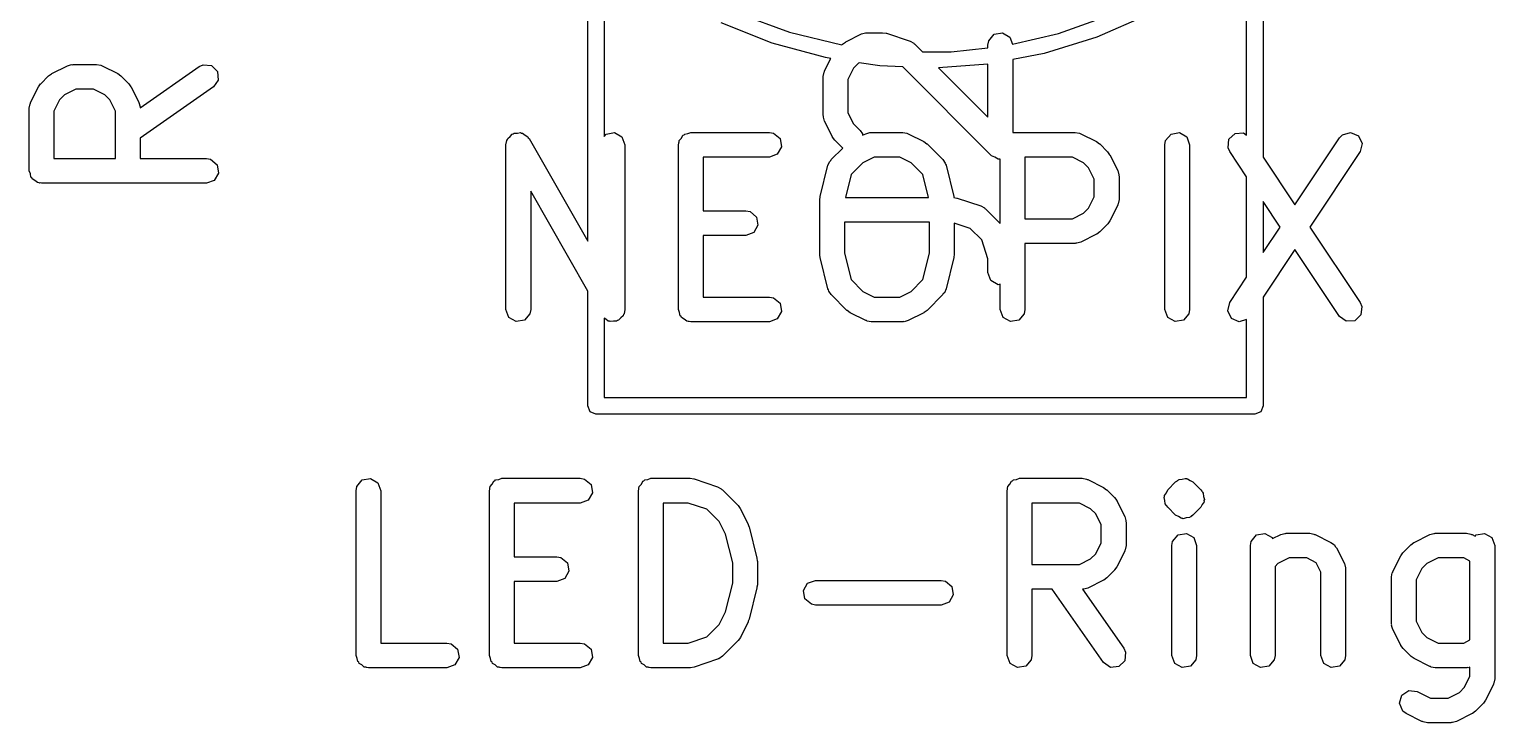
# Model space of a CAD drawing. Extents: x 0.58 to 7.69, y -5 to -0.56.
# Drawn here: x 3.9197 to 4.2699, y -4.4458 to -4.2801 of the extents above; entities that cross this region are included whole.
import ezdxf

# ---------------------------------------------------------------- set-up
doc = ezdxf.new("R2010")
doc.units = 0
doc.header["$MEASUREMENT"] = 0
doc.layers.add('BLACK', color=7, linetype='CONTINUOUS')

msp = doc.modelspace()

# ---------------------------------------------------------------- linework, layer by layer
at = {"layer": 'BLACK', "linetype": 'CONTINUOUS'}
for p, q in [((4.05315, -4.33074), (4.05315, -4.25651)), ((4.05709, -4.25996), (4.05709, -4.30571)), ((4.21063, -4.30539), (4.21063, -4.26568)), ((4.21457, -4.26575), (4.21457, -4.31063)), ((4.08918, -4.27627), (4.10141, -4.28078)), ((4.09725, -4.28338), (4.08501, -4.27851)), ((4.16569, -4.28108), (4.17796, -4.27669)), ((4.18685, -4.27668), (4.1748, -4.28199)), ((4.10996, -4.28684), (4.09725, -4.28338)), ((4.10141, -4.28078), (4.11389, -4.28379)), ((4.11406, -4.28363), (4.11478, -4.28312)), ((4.11478, -4.28312), (4.11482, -4.28307)), ((4.11482, -4.28307), (4.11857, -4.2812)), ((4.11857, -4.2812), (4.11956, -4.28091)), ((4.11956, -4.28091), (4.11973, -4.28095)), ((4.11973, -4.28095), (4.11989, -4.28089)), ((4.11989, -4.28089), (4.12364, -4.28089)), ((4.12364, -4.28089), (4.12451, -4.28104)), ((4.12451, -4.28104), (4.12458, -4.28104)), ((4.12458, -4.28104), (4.1302, -4.28291)), ((4.1302, -4.28291), (4.1311, -4.2834)), ((4.1311, -4.2834), (4.1312, -4.28355)), ((4.14881, -4.28384), (4.14899, -4.28283)), ((4.14899, -4.28283), (4.15029, -4.28128)), ((4.15029, -4.28128), (4.15228, -4.28093)), ((4.15228, -4.28093), (4.15403, -4.28194)), ((4.15403, -4.28194), (4.15464, -4.28363)), ((4.15464, -4.28363), (4.16569, -4.28108)), ((4.1748, -4.28199), (4.16222, -4.2859)), ((4.11124, -4.28704), (4.10996, -4.28684)), ((4.11389, -4.28379), (4.11406, -4.28363)), ((4.1312, -4.28355), (4.13136, -4.28363)), ((4.13136, -4.28363), (4.13316, -4.28543)), ((4.13316, -4.28543), (4.14004, -4.28546)), ((4.14004, -4.28546), (4.14881, -4.28448)), ((4.14881, -4.28448), (4.14881, -4.28384)), ((4.16222, -4.2859), (4.15472, -4.28733)), ((3.92506, -4.29067), (3.92881, -4.28879)), ((3.92881, -4.28879), (3.92979, -4.2885)), ((3.92979, -4.2885), (3.92996, -4.28854)), ((3.92996, -4.28854), (3.93013, -4.28848)), ((3.93013, -4.28848), (3.93575, -4.28848)), ((3.93575, -4.28848), (3.93676, -4.28866)), ((3.93676, -4.28866), (3.9369, -4.28877)), ((3.9369, -4.28877), (3.93707, -4.28879)), ((3.93707, -4.28879), (3.94082, -4.29067)), ((3.94619, -4.29889), (3.96031, -4.28901)), ((3.96031, -4.28901), (3.96124, -4.28858)), ((3.96124, -4.28858), (3.96325, -4.28876)), ((3.96325, -4.28876), (3.96468, -4.29018)), ((3.96468, -4.29018), (3.96485, -4.2922)), ((4.10944, -4.29134), (4.10962, -4.29033)), ((4.10962, -4.29033), (4.10973, -4.29019)), ((4.10973, -4.29019), (4.10975, -4.29002)), ((4.10975, -4.29002), (4.11124, -4.28704)), ((4.1167, -4.28934), (4.11535, -4.29204)), ((4.11789, -4.28814), (4.1167, -4.28934)), ((4.11802, -4.28808), (4.11789, -4.28814)), ((4.12298, -4.28884), (4.11802, -4.28808)), ((4.12843, -4.28905), (4.12298, -4.28884)), ((4.14968, -4.3103), (4.12843, -4.28905)), ((4.14881, -4.2884), (4.13701, -4.28929)), ((4.13701, -4.28929), (4.14881, -4.30108)), ((4.14881, -4.30108), (4.14881, -4.2884)), ((4.15472, -4.28733), (4.15472, -4.30472)), ((3.91999, -4.29761), (3.92186, -4.29386)), ((3.92186, -4.29386), (3.92239, -4.29315)), ((3.92239, -4.29315), (3.92242, -4.29309)), ((3.92242, -4.29309), (3.92429, -4.29122)), ((3.92429, -4.29122), (3.92502, -4.29071)), ((3.92502, -4.29071), (3.92506, -4.29067)), ((3.94082, -4.29067), (3.94153, -4.29119)), ((3.94153, -4.29119), (3.94159, -4.29122)), ((3.94159, -4.29122), (3.94347, -4.29309)), ((3.94347, -4.29309), (3.94397, -4.29382)), ((3.94397, -4.29382), (3.94402, -4.29386)), ((3.94402, -4.29386), (3.94589, -4.29761)), ((3.96369, -4.29385), (3.94621, -4.30609)), ((3.96485, -4.2922), (3.96369, -4.29385)), ((4.10944, -4.30071), (4.10944, -4.29134)), ((4.11535, -4.29204), (4.11535, -4.30002)), ((3.92693, -4.29693), (3.92558, -4.29963)), ((3.92813, -4.29573), (3.92693, -4.29693)), ((3.93083, -4.29439), (3.92813, -4.29573)), ((3.93506, -4.29439), (3.93083, -4.29439)), ((3.93775, -4.29573), (3.93506, -4.29439)), ((3.93895, -4.29693), (3.93775, -4.29573)), ((3.9403, -4.29963), (3.93895, -4.29693)), ((3.91968, -4.29893), (3.91986, -4.29792)), ((3.91968, -4.31393), (3.91968, -4.29893)), ((3.91986, -4.29792), (3.91997, -4.29779)), ((3.91997, -4.29779), (3.91999, -4.29761)), ((3.92558, -4.29963), (3.92558, -4.31098)), ((3.9403, -4.31098), (3.9403, -4.29963)), ((3.94589, -4.29761), (3.94619, -4.29859)), ((3.94619, -4.29859), (3.94615, -4.29877)), ((3.94615, -4.29877), (3.94619, -4.29889)), ((4.1095, -4.30088), (4.10944, -4.30071)), ((4.10946, -4.30105), (4.1095, -4.30088)), ((4.11535, -4.30002), (4.1167, -4.30271)), ((4.10975, -4.30203), (4.10946, -4.30105)), ((4.11163, -4.30578), (4.10975, -4.30203)), ((4.1167, -4.30271), (4.11823, -4.30425)), ((4.11823, -4.30425), (4.11882, -4.30509)), ((3.94621, -4.30609), (3.94621, -4.31098)), ((4.03361, -4.30767), (4.03379, -4.30666)), ((4.03361, -4.34704), (4.03361, -4.30767)), ((4.03379, -4.30666), (4.03397, -4.30645)), ((4.03397, -4.30645), (4.03402, -4.30618)), ((4.03402, -4.30618), (4.0346, -4.3057)), ((4.0346, -4.3057), (4.03509, -4.30511)), ((4.03509, -4.30511), (4.03536, -4.30507)), ((4.03536, -4.30507), (4.03557, -4.30489)), ((4.03557, -4.30489), (4.03633, -4.30489)), ((4.03633, -4.30489), (4.03708, -4.30476)), ((4.03708, -4.30476), (4.03732, -4.3049)), ((4.03732, -4.3049), (4.03759, -4.3049)), ((4.03759, -4.3049), (4.03817, -4.30539)), ((4.03817, -4.30539), (4.03883, -4.30577)), ((4.03883, -4.30577), (4.03892, -4.30603)), ((4.03892, -4.30603), (4.03913, -4.30621)), ((4.03913, -4.30621), (4.05315, -4.33074)), ((4.05709, -4.30571), (4.05759, -4.30511)), ((4.05759, -4.30511), (4.05958, -4.30476)), ((4.05958, -4.30476), (4.06133, -4.30577)), ((4.06133, -4.30577), (4.06202, -4.30767)), ((4.06202, -4.30767), (4.06202, -4.34704)), ((4.07486, -4.30767), (4.07493, -4.30729)), ((4.07486, -4.34704), (4.07486, -4.30767)), ((4.0749, -4.30716), (4.07497, -4.30704)), ((4.07493, -4.30729), (4.0749, -4.30716)), ((4.07497, -4.30704), (4.07504, -4.30666)), ((4.07504, -4.30666), (4.07553, -4.30607)), ((4.07553, -4.30607), (4.07591, -4.30541)), ((4.07591, -4.30541), (4.07616, -4.30532)), ((4.07616, -4.30532), (4.07634, -4.30511)), ((4.07634, -4.30511), (4.07709, -4.30498)), ((4.07709, -4.30498), (4.07781, -4.30472)), ((4.07781, -4.30472), (4.09656, -4.30472)), ((4.09656, -4.30472), (4.09757, -4.3049)), ((4.09757, -4.3049), (4.09912, -4.30619)), ((4.09912, -4.30619), (4.09947, -4.30818)), ((4.11167, -4.30583), (4.11163, -4.30578)), ((4.11218, -4.30655), (4.11167, -4.30583)), ((4.11406, -4.30842), (4.11218, -4.30655)), ((4.11882, -4.30509), (4.11885, -4.30541)), ((4.11885, -4.30541), (4.11961, -4.30503)), ((4.11961, -4.30503), (4.12059, -4.30474)), ((4.12059, -4.30474), (4.12077, -4.30478)), ((4.12077, -4.30478), (4.12093, -4.30472)), ((4.12093, -4.30472), (4.12843, -4.30472)), ((4.12843, -4.30472), (4.12944, -4.3049)), ((4.12944, -4.3049), (4.12958, -4.30501)), ((4.12958, -4.30501), (4.12975, -4.30503)), ((4.12975, -4.30503), (4.1335, -4.3069)), ((4.1335, -4.3069), (4.13421, -4.30743)), ((4.13421, -4.30743), (4.13427, -4.30746)), ((4.13427, -4.30746), (4.13802, -4.31121)), ((4.15472, -4.30472), (4.16968, -4.30472)), ((4.16968, -4.30472), (4.17069, -4.3049)), ((4.17069, -4.3049), (4.17082, -4.30501)), ((4.17082, -4.30501), (4.171, -4.30503)), ((4.171, -4.30503), (4.17475, -4.3069)), ((4.17475, -4.3069), (4.17545, -4.30743)), ((4.17545, -4.30743), (4.17551, -4.30746)), ((4.17551, -4.30746), (4.17739, -4.30933)), ((4.19109, -4.30767), (4.19127, -4.30666)), ((4.19109, -4.34704), (4.19109, -4.30767)), ((4.19127, -4.30666), (4.19257, -4.30511)), ((4.19257, -4.30511), (4.19456, -4.30476)), ((4.19456, -4.30476), (4.19631, -4.30577)), ((4.19631, -4.30577), (4.197, -4.30767)), ((4.197, -4.30767), (4.197, -4.34704)), ((4.20618, -4.30837), (4.2064, -4.30636)), ((4.2064, -4.30636), (4.20786, -4.30497)), ((4.20786, -4.30497), (4.20987, -4.30484)), ((4.20987, -4.30484), (4.21063, -4.30539)), ((4.22217, -4.32203), (4.23284, -4.30603)), ((4.23284, -4.30603), (4.23354, -4.30529)), ((4.23354, -4.30529), (4.23548, -4.30472)), ((4.23548, -4.30472), (4.23733, -4.30553)), ((4.23733, -4.30553), (4.23823, -4.30735)), ((4.23823, -4.30735), (4.23775, -4.30931)), ((3.92558, -4.31098), (3.9403, -4.31098)), ((3.94621, -4.31098), (3.962, -4.31098)), ((3.962, -4.31098), (3.96301, -4.31115)), ((3.96301, -4.31115), (3.96456, -4.31245)), ((4.09656, -4.31062), (4.08076, -4.31062)), ((4.08076, -4.31062), (4.08076, -4.32346)), ((4.09846, -4.30993), (4.09656, -4.31062)), ((4.09947, -4.30818), (4.09846, -4.30993)), ((4.11122, -4.31147), (4.11134, -4.31121)), ((4.11134, -4.31121), (4.1141, -4.30845)), ((4.1141, -4.30845), (4.11406, -4.30842)), ((4.12163, -4.31062), (4.11893, -4.31197)), ((4.12773, -4.31062), (4.12163, -4.31062)), ((4.13043, -4.31197), (4.12773, -4.31062)), ((4.13802, -4.31121), (4.13861, -4.31205)), ((4.15048, -4.31067), (4.14968, -4.3103)), ((4.15125, -4.31112), (4.15048, -4.31067)), ((4.15138, -4.3111), (4.15125, -4.31112)), ((4.15151, -4.31115), (4.15138, -4.3111)), ((4.15172, -4.31109), (4.15151, -4.31115)), ((4.15172, -4.32649), (4.15172, -4.31109)), ((4.16898, -4.31062), (4.15763, -4.31062)), ((4.15763, -4.31062), (4.15763, -4.32534)), ((4.17168, -4.31197), (4.16898, -4.31062)), ((4.17739, -4.30933), (4.17789, -4.31005)), ((4.17789, -4.31005), (4.17794, -4.3101)), ((4.17794, -4.3101), (4.17982, -4.31385)), ((4.20659, -4.30931), (4.20618, -4.30837)), ((4.21063, -4.31537), (4.20659, -4.30931)), ((4.21457, -4.31063), (4.22217, -4.32203)), ((4.23775, -4.30931), (4.22572, -4.32736)), ((3.91994, -4.31465), (3.91968, -4.31393)), ((3.92007, -4.31541), (3.91994, -4.31465)), ((3.96491, -4.31444), (3.9639, -4.31619)), ((3.96456, -4.31245), (3.96491, -4.31444)), ((4.10869, -4.32008), (4.11057, -4.31258)), ((4.11057, -4.31258), (4.11099, -4.31164)), ((4.11099, -4.31164), (4.11122, -4.31147)), ((4.1161, -4.3148), (4.11474, -4.32026)), ((4.11893, -4.31197), (4.1161, -4.3148)), ((4.13326, -4.3148), (4.13043, -4.31197)), ((4.13463, -4.32026), (4.13326, -4.3148)), ((4.13861, -4.31205), (4.13863, -4.31234)), ((4.13863, -4.31234), (4.13879, -4.31258)), ((4.13879, -4.31258), (4.14067, -4.32008)), ((4.17287, -4.31317), (4.17168, -4.31197)), ((4.17422, -4.31587), (4.17287, -4.31317)), ((4.17982, -4.31385), (4.18011, -4.31483)), ((4.18011, -4.31483), (4.18007, -4.315)), ((3.92028, -4.31558), (3.92007, -4.31541)), ((3.92037, -4.31583), (3.92028, -4.31558)), ((3.92103, -4.31621), (3.92037, -4.31583)), ((3.92162, -4.3167), (3.92103, -4.31621)), ((3.922, -4.31677), (3.92162, -4.3167)), ((3.92212, -4.31684), (3.922, -4.31677)), ((3.92225, -4.31681), (3.92212, -4.31684)), ((3.92263, -4.31688), (3.92225, -4.31681)), ((3.962, -4.31688), (3.92263, -4.31688)), ((3.9639, -4.31619), (3.962, -4.31688)), ((4.17422, -4.3201), (4.17422, -4.31587)), ((4.18007, -4.315), (4.18013, -4.31517)), ((4.18013, -4.31517), (4.18013, -4.32079)), ((4.21063, -4.33934), (4.21063, -4.31537)), ((4.05315, -4.34264), (4.03952, -4.31879)), ((4.03952, -4.31879), (4.03952, -4.34704)), ((4.10861, -4.32079), (4.10871, -4.32021)), ((4.10861, -4.33392), (4.10861, -4.32079)), ((4.10871, -4.32021), (4.10869, -4.32008)), ((4.11474, -4.32026), (4.13463, -4.32026)), ((4.14067, -4.32008), (4.14068, -4.32029)), ((4.14068, -4.32029), (4.14139, -4.32041)), ((4.14139, -4.32041), (4.14145, -4.32041)), ((4.14145, -4.32041), (4.14707, -4.32228)), ((4.17287, -4.32279), (4.17422, -4.3201)), ((4.17984, -4.32194), (4.17982, -4.32211)), ((4.17995, -4.3218), (4.17984, -4.32194)), ((4.18013, -4.32079), (4.17995, -4.3218)), ((4.21862, -4.32736), (4.21457, -4.32127)), ((4.21457, -4.32127), (4.21457, -4.33344)), ((4.08076, -4.32346), (4.09094, -4.32346)), ((4.09094, -4.32346), (4.09195, -4.32364)), ((4.09195, -4.32364), (4.09349, -4.32494)), ((4.09349, -4.32494), (4.09384, -4.32693)), ((4.14707, -4.32228), (4.14798, -4.32277)), ((4.14798, -4.32277), (4.14807, -4.32292)), ((4.14807, -4.32292), (4.14823, -4.323)), ((4.14823, -4.323), (4.15172, -4.32649)), ((4.15763, -4.32534), (4.16898, -4.32534)), ((4.16898, -4.32534), (4.17168, -4.32399)), ((4.17168, -4.32399), (4.17287, -4.32279)), ((4.17982, -4.32211), (4.17794, -4.32586)), ((4.09283, -4.32868), (4.09094, -4.32937)), ((4.09384, -4.32693), (4.09283, -4.32868)), ((4.13485, -4.32616), (4.11451, -4.32616)), ((4.11451, -4.32616), (4.11451, -4.33355)), ((4.13485, -4.33355), (4.13485, -4.32616)), ((4.14455, -4.32767), (4.14076, -4.3264)), ((4.14076, -4.3264), (4.14076, -4.33392)), ((4.14731, -4.33043), (4.14455, -4.32767)), ((4.17551, -4.32851), (4.17479, -4.32901)), ((4.17739, -4.32663), (4.17551, -4.32851)), ((4.17742, -4.32657), (4.17739, -4.32663)), ((4.17794, -4.32586), (4.17742, -4.32657)), ((4.21457, -4.33344), (4.21862, -4.32736)), ((4.22572, -4.32736), (4.23775, -4.3454)), ((4.09094, -4.32937), (4.08076, -4.32937)), ((4.08076, -4.32937), (4.08076, -4.34409)), ((4.14881, -4.33494), (4.14731, -4.33043)), ((4.16968, -4.33125), (4.15763, -4.33125)), ((4.15763, -4.33125), (4.15763, -4.34704)), ((4.16984, -4.33118), (4.16968, -4.33125)), ((4.17001, -4.33123), (4.16984, -4.33118)), ((4.171, -4.33093), (4.17001, -4.33123)), ((4.17475, -4.32906), (4.171, -4.33093)), ((4.17479, -4.32901), (4.17475, -4.32906)), ((4.10865, -4.33404), (4.10861, -4.33392)), ((4.10869, -4.33463), (4.10865, -4.33404)), ((4.11057, -4.34213), (4.10869, -4.33463)), ((4.11451, -4.33355), (4.1161, -4.33991)), ((4.13326, -4.33991), (4.13485, -4.33355)), ((4.14067, -4.33463), (4.13879, -4.34213)), ((4.14076, -4.33392), (4.14066, -4.3345)), ((4.14066, -4.3345), (4.14067, -4.33463)), ((4.14881, -4.33821), (4.14881, -4.33494)), ((4.22217, -4.33268), (4.21457, -4.34408)), ((4.23284, -4.34868), (4.22217, -4.33268)), ((4.1495, -4.34011), (4.14881, -4.33821)), ((4.20659, -4.3454), (4.21063, -4.33934)), ((4.05315, -4.37008), (4.05315, -4.34264)), ((4.11073, -4.34237), (4.11057, -4.34213)), ((4.11076, -4.34266), (4.11073, -4.34237)), ((4.11134, -4.3435), (4.11076, -4.34266)), ((4.1161, -4.33991), (4.11893, -4.34274)), ((4.11893, -4.34274), (4.12163, -4.34409)), ((4.12773, -4.34409), (4.13043, -4.34274)), ((4.13043, -4.34274), (4.13326, -4.33991)), ((4.13879, -4.34213), (4.13838, -4.34307)), ((4.15125, -4.34112), (4.1495, -4.34011)), ((4.15172, -4.34103), (4.15125, -4.34112)), ((4.15172, -4.34704), (4.15172, -4.34103)), ((4.08076, -4.34409), (4.09656, -4.34409)), ((4.09656, -4.34409), (4.09757, -4.34427)), ((4.09757, -4.34427), (4.09912, -4.34556)), ((4.09912, -4.34556), (4.09947, -4.34755)), ((4.11509, -4.34725), (4.11134, -4.3435)), ((4.12163, -4.34409), (4.12773, -4.34409)), ((4.13802, -4.3435), (4.13427, -4.34725)), ((4.13814, -4.34324), (4.13802, -4.3435)), ((4.13838, -4.34307), (4.13814, -4.34324)), ((4.20611, -4.34736), (4.20659, -4.3454)), ((4.21457, -4.34408), (4.21457, -4.37008)), ((4.23775, -4.3454), (4.23816, -4.34634)), ((4.23816, -4.34634), (4.23794, -4.34835)), ((4.03431, -4.34894), (4.03361, -4.34704)), ((4.03605, -4.34995), (4.03431, -4.34894)), ((4.03804, -4.3496), (4.03605, -4.34995)), ((4.03934, -4.34805), (4.03804, -4.3496)), ((4.03952, -4.34704), (4.03934, -4.34805)), ((4.05746, -4.34932), (4.05709, -4.3491)), ((4.05709, -4.3491), (4.05709, -4.36811)), ((4.05804, -4.34981), (4.05746, -4.34932)), ((4.05832, -4.34981), (4.05804, -4.34981)), ((4.05855, -4.34995), (4.05832, -4.34981)), ((4.0593, -4.34982), (4.05855, -4.34995)), ((4.06006, -4.34982), (4.0593, -4.34982)), ((4.06027, -4.34964), (4.06006, -4.34982)), ((4.06054, -4.3496), (4.06027, -4.34964)), ((4.06103, -4.34901), (4.06054, -4.3496)), ((4.06162, -4.34853), (4.06103, -4.34901)), ((4.06166, -4.34826), (4.06162, -4.34853)), ((4.06184, -4.34805), (4.06166, -4.34826)), ((4.06202, -4.34704), (4.06184, -4.34805)), ((4.07512, -4.34776), (4.07486, -4.34704)), ((4.07526, -4.34852), (4.07512, -4.34776)), ((4.07546, -4.34869), (4.07526, -4.34852)), ((4.07555, -4.34894), (4.07546, -4.34869)), ((4.07621, -4.34932), (4.07555, -4.34894)), ((4.0768, -4.34981), (4.07621, -4.34932)), ((4.07719, -4.34988), (4.0768, -4.34981)), ((4.0773, -4.34995), (4.07719, -4.34988)), ((4.07743, -4.34993), (4.0773, -4.34995)), ((4.07781, -4.34999), (4.07743, -4.34993)), ((4.09846, -4.3493), (4.09656, -4.34999)), ((4.09947, -4.34755), (4.09846, -4.3493)), ((4.11515, -4.34728), (4.11509, -4.34725)), ((4.11586, -4.34781), (4.11515, -4.34728)), ((4.11961, -4.34968), (4.11586, -4.34781)), ((4.11979, -4.3497), (4.11961, -4.34968)), ((4.11992, -4.34981), (4.11979, -4.3497)), ((4.12093, -4.34999), (4.11992, -4.34981)), ((4.1286, -4.34993), (4.12843, -4.34999)), ((4.12877, -4.34997), (4.1286, -4.34993)), ((4.12975, -4.34968), (4.12877, -4.34997)), ((4.1335, -4.34781), (4.12975, -4.34968)), ((4.13355, -4.34776), (4.1335, -4.34781)), ((4.13427, -4.34725), (4.13355, -4.34776)), ((4.15242, -4.34894), (4.15172, -4.34704)), ((4.15416, -4.34995), (4.15242, -4.34894)), ((4.15615, -4.3496), (4.15416, -4.34995)), ((4.15745, -4.34805), (4.15615, -4.3496)), ((4.15763, -4.34704), (4.15745, -4.34805)), ((4.19179, -4.34894), (4.19109, -4.34704)), ((4.19353, -4.34995), (4.19179, -4.34894)), ((4.19552, -4.3496), (4.19353, -4.34995)), ((4.19682, -4.34805), (4.19552, -4.3496)), ((4.197, -4.34704), (4.19682, -4.34805)), ((4.20701, -4.34918), (4.20611, -4.34736)), ((4.20886, -4.34999), (4.20701, -4.34918)), ((4.21063, -4.34947), (4.20886, -4.34999)), ((4.21063, -4.36811), (4.21063, -4.34947)), ((4.23446, -4.34987), (4.23284, -4.34868)), ((4.23648, -4.34974), (4.23446, -4.34987)), ((4.23794, -4.34835), (4.23648, -4.34974)), ((4.09656, -4.34999), (4.07781, -4.34999)), ((4.12843, -4.34999), (4.12093, -4.34999)), ((4.05373, -4.37147), (4.05315, -4.37008)), ((4.05709, -4.36811), (4.21063, -4.36811)), ((4.21457, -4.37008), (4.21399, -4.37147)), ((4.05512, -4.37205), (4.05373, -4.37147)), ((4.2126, -4.37205), (4.05512, -4.37205)), ((4.21399, -4.37147), (4.2126, -4.37205)), ((3.99798, -4.38934), (3.99927, -4.38779)), ((3.99927, -4.38779), (4.00126, -4.38744)), ((4.00126, -4.38744), (4.00301, -4.38845)), ((4.00301, -4.38845), (4.0037, -4.39035)), ((4.03034, -4.38875), (4.03072, -4.38809)), ((4.03072, -4.38809), (4.03097, -4.38799)), ((4.03097, -4.38799), (4.03114, -4.38779)), ((4.03114, -4.38779), (4.0319, -4.38766)), ((4.0319, -4.38766), (4.03262, -4.38739)), ((4.03262, -4.38739), (4.05137, -4.38739)), ((4.05137, -4.38739), (4.05238, -4.38757)), ((4.05238, -4.38757), (4.05393, -4.38887)), ((4.06596, -4.38875), (4.06634, -4.38809)), ((4.06634, -4.38809), (4.06659, -4.38799)), ((4.06659, -4.38799), (4.06677, -4.38779)), ((4.06677, -4.38779), (4.06752, -4.38766)), ((4.06752, -4.38766), (4.06824, -4.38739)), ((4.06824, -4.38739), (4.07762, -4.38739)), ((4.07762, -4.38739), (4.07848, -4.38755)), ((4.07848, -4.38755), (4.07855, -4.38755)), ((4.07855, -4.38755), (4.08417, -4.38942)), ((4.15407, -4.38875), (4.15446, -4.38809)), ((4.15446, -4.38809), (4.15471, -4.38799)), ((4.15471, -4.38799), (4.15488, -4.38779)), ((4.15488, -4.38779), (4.15563, -4.38766)), ((4.15563, -4.38766), (4.15636, -4.38739)), ((4.15636, -4.38739), (4.17135, -4.38739)), ((4.17135, -4.38739), (4.17236, -4.38757)), ((4.17236, -4.38757), (4.1725, -4.38769)), ((4.1725, -4.38769), (4.17267, -4.38771)), ((4.17267, -4.38771), (4.17642, -4.38958)), ((4.19176, -4.39013), (4.19364, -4.38826)), ((4.19364, -4.38826), (4.19396, -4.38804)), ((4.19396, -4.38804), (4.19403, -4.38793)), ((4.19403, -4.38793), (4.19416, -4.38789)), ((4.19416, -4.38789), (4.19417, -4.38789)), ((4.19417, -4.38789), (4.19425, -4.38779)), ((4.19425, -4.38779), (4.19433, -4.38778)), ((4.19433, -4.38778), (4.19448, -4.38767)), ((4.19448, -4.38767), (4.19524, -4.3876)), ((4.19524, -4.3876), (4.19598, -4.38741)), ((4.19598, -4.38741), (4.19611, -4.38746)), ((4.19611, -4.38746), (4.19624, -4.38744)), ((4.19624, -4.38744), (4.19636, -4.38751)), ((4.19636, -4.38751), (4.19649, -4.3875)), ((4.19649, -4.3875), (4.19712, -4.38794)), ((4.19712, -4.38794), (4.19781, -4.38826)), ((4.19781, -4.38826), (4.19969, -4.39013)), ((3.9978, -4.39035), (3.99798, -4.38934)), ((3.9978, -4.42972), (3.9978, -4.39035)), ((4.0037, -4.39035), (4.0037, -4.42676)), ((4.02967, -4.39035), (4.02974, -4.38996)), ((4.02967, -4.42972), (4.02967, -4.39035)), ((4.02971, -4.38983), (4.02978, -4.38972)), ((4.02974, -4.38996), (4.02971, -4.38983)), ((4.02978, -4.38972), (4.02985, -4.38934)), ((4.02985, -4.38934), (4.03034, -4.38875)), ((4.05428, -4.39086), (4.05327, -4.39261)), ((4.05393, -4.38887), (4.05428, -4.39086)), ((4.06529, -4.39035), (4.06536, -4.38996)), ((4.06529, -4.42972), (4.06529, -4.39035)), ((4.06533, -4.38983), (4.0654, -4.38972)), ((4.06536, -4.38996), (4.06533, -4.38983)), ((4.0654, -4.38972), (4.06547, -4.38934)), ((4.06547, -4.38934), (4.06596, -4.38875)), ((4.08417, -4.38942), (4.08508, -4.38991)), ((4.08508, -4.38991), (4.08517, -4.39006)), ((4.08517, -4.39006), (4.08533, -4.39013)), ((4.08533, -4.39013), (4.08908, -4.39388)), ((4.1534, -4.39035), (4.15347, -4.38996)), ((4.1534, -4.42972), (4.1534, -4.39035)), ((4.15345, -4.38983), (4.15351, -4.38972)), ((4.15347, -4.38996), (4.15345, -4.38983)), ((4.15351, -4.38972), (4.15358, -4.38934)), ((4.15358, -4.38934), (4.15407, -4.38875)), ((4.17642, -4.38958), (4.17713, -4.39011)), ((4.17713, -4.39011), (4.17719, -4.39013)), ((4.17719, -4.39013), (4.17907, -4.39201)), ((4.19091, -4.39196), (4.19102, -4.39172)), ((4.19111, -4.39271), (4.19091, -4.39196)), ((4.191, -4.39146), (4.19144, -4.39083)), ((4.19102, -4.39172), (4.191, -4.39146)), ((4.19144, -4.39083), (4.19176, -4.39013)), ((4.19969, -4.39013), (4.19991, -4.39045)), ((4.19991, -4.39045), (4.20002, -4.39053)), ((4.20002, -4.39053), (4.20005, -4.39066)), ((4.20005, -4.39066), (4.20028, -4.39097)), ((4.20028, -4.39097), (4.20034, -4.39174)), ((4.20034, -4.39174), (4.20054, -4.39248)), ((4.05137, -4.3933), (4.03557, -4.3933)), ((4.03557, -4.3933), (4.03557, -4.40614)), ((4.05327, -4.39261), (4.05137, -4.3933)), ((4.07714, -4.3933), (4.07119, -4.3933)), ((4.07119, -4.3933), (4.07119, -4.42676)), ((4.08164, -4.3948), (4.07714, -4.3933)), ((4.08456, -4.39772), (4.08164, -4.3948)), ((4.08908, -4.39388), (4.08958, -4.39461)), ((4.08958, -4.39461), (4.08963, -4.39465)), ((4.08963, -4.39465), (4.0915, -4.3984)), ((4.17066, -4.3933), (4.15931, -4.3933)), ((4.15931, -4.3933), (4.15931, -4.40802)), ((4.17335, -4.39465), (4.17066, -4.3933)), ((4.17455, -4.39585), (4.17335, -4.39465)), ((4.17907, -4.39201), (4.17957, -4.39273)), ((4.17957, -4.39273), (4.17962, -4.39278)), ((4.17962, -4.39278), (4.18149, -4.39653)), ((4.19117, -4.39347), (4.19111, -4.39271)), ((4.1914, -4.39379), (4.19117, -4.39347)), ((4.19143, -4.39392), (4.1914, -4.39379)), ((4.19154, -4.39399), (4.19143, -4.39392)), ((4.19176, -4.39431), (4.19154, -4.39399)), ((4.19364, -4.39618), (4.19176, -4.39431)), ((4.19969, -4.39431), (4.19781, -4.39618)), ((4.20001, -4.39361), (4.19969, -4.39431)), ((4.20045, -4.39299), (4.20001, -4.39361)), ((4.20054, -4.39248), (4.20043, -4.39272)), ((4.20043, -4.39272), (4.20045, -4.39299)), ((4.08608, -4.40075), (4.08456, -4.39772)), ((4.0915, -4.3984), (4.09165, -4.39889)), ((4.09165, -4.39889), (4.09173, -4.399)), ((4.09173, -4.399), (4.0936, -4.4065)), ((4.1759, -4.39854), (4.17455, -4.39585)), ((4.1759, -4.40277), (4.1759, -4.39854)), ((4.18149, -4.39653), (4.18179, -4.39751)), ((4.18179, -4.39751), (4.18175, -4.39768)), ((4.18175, -4.39768), (4.18181, -4.39785)), ((4.18181, -4.39785), (4.18181, -4.40347)), ((4.19433, -4.39651), (4.19364, -4.39618)), ((4.19496, -4.39695), (4.19433, -4.39651)), ((4.1951, -4.39694), (4.19496, -4.39695)), ((4.19521, -4.397), (4.1951, -4.39694)), ((4.19535, -4.39698), (4.19521, -4.397)), ((4.19547, -4.39704), (4.19535, -4.39698)), ((4.19621, -4.39684), (4.19547, -4.39704)), ((4.19697, -4.39677), (4.19621, -4.39684)), ((4.19712, -4.39667), (4.19697, -4.39677)), ((4.1972, -4.39665), (4.19712, -4.39667)), ((4.19729, -4.39655), (4.1972, -4.39665)), ((4.19742, -4.39652), (4.19729, -4.39655)), ((4.19729, -4.39655), (4.19729, -4.39655)), ((4.19749, -4.39641), (4.19742, -4.39652)), ((4.19781, -4.39618), (4.19749, -4.39641)), ((4.08779, -4.40758), (4.08608, -4.40075)), ((4.19277, -4.40347), (4.19295, -4.40246)), ((4.19295, -4.40246), (4.19425, -4.40091)), ((4.19425, -4.40091), (4.19624, -4.40056)), ((4.19624, -4.40056), (4.19799, -4.40157)), ((4.19799, -4.40157), (4.19868, -4.40347)), ((4.21152, -4.40347), (4.2117, -4.40246)), ((4.2117, -4.40246), (4.213, -4.40091)), ((4.213, -4.40091), (4.21499, -4.40056)), ((4.21499, -4.40056), (4.21674, -4.40157)), ((4.21674, -4.40157), (4.21682, -4.40181)), ((4.21682, -4.40181), (4.21878, -4.40083)), ((4.21878, -4.40083), (4.21976, -4.40054)), ((4.21976, -4.40054), (4.21993, -4.40058)), ((4.21993, -4.40058), (4.2201, -4.40052)), ((4.2201, -4.40052), (4.22572, -4.40052)), ((4.22572, -4.40052), (4.22673, -4.4007)), ((4.22673, -4.4007), (4.22687, -4.40081)), ((4.22687, -4.40081), (4.22704, -4.40083)), ((4.22704, -4.40083), (4.23079, -4.4027)), ((4.25065, -4.4027), (4.2544, -4.40083)), ((4.2544, -4.40083), (4.25538, -4.40054)), ((4.25538, -4.40054), (4.25555, -4.40058)), ((4.25555, -4.40058), (4.25572, -4.40052)), ((4.25572, -4.40052), (4.26322, -4.40052)), ((4.26322, -4.40052), (4.26423, -4.4007)), ((4.26423, -4.4007), (4.26436, -4.40081)), ((4.26436, -4.40081), (4.26454, -4.40083)), ((4.26454, -4.40083), (4.26526, -4.40119)), ((4.26526, -4.40119), (4.26549, -4.40091)), ((4.26549, -4.40091), (4.26748, -4.40056)), ((4.26748, -4.40056), (4.26923, -4.40157)), ((4.26923, -4.40157), (4.26992, -4.40347)), ((4.17335, -4.40667), (4.17455, -4.40547)), ((4.17455, -4.40547), (4.1759, -4.40277)), ((4.18149, -4.40479), (4.17962, -4.40854)), ((4.18151, -4.40462), (4.18149, -4.40479)), ((4.18163, -4.40448), (4.18151, -4.40462)), ((4.18181, -4.40347), (4.18163, -4.40448)), ((4.19277, -4.42972), (4.19277, -4.40347)), ((4.19868, -4.40347), (4.19868, -4.42972)), ((4.21152, -4.42972), (4.21152, -4.40347)), ((4.23079, -4.4027), (4.23162, -4.40332)), ((4.23162, -4.40332), (4.23179, -4.40372)), ((4.23179, -4.40372), (4.23211, -4.40402)), ((4.23211, -4.40402), (4.23399, -4.40777)), ((4.24558, -4.40965), (4.24745, -4.4059)), ((4.24745, -4.4059), (4.24798, -4.40519)), ((4.24798, -4.40519), (4.24801, -4.40513)), ((4.24801, -4.40513), (4.24988, -4.40326)), ((4.24988, -4.40326), (4.2506, -4.40275)), ((4.2506, -4.40275), (4.25065, -4.4027)), ((4.26992, -4.40347), (4.26992, -4.43534)), ((4.03557, -4.40614), (4.04574, -4.40614)), ((4.04574, -4.40614), (4.04675, -4.40632)), ((4.04675, -4.40632), (4.0483, -4.40762)), ((4.0483, -4.40762), (4.04865, -4.40961)), ((4.08779, -4.41248), (4.08779, -4.40758)), ((4.0936, -4.4065), (4.09364, -4.40709)), ((4.09364, -4.40709), (4.09369, -4.40722)), ((4.09369, -4.40722), (4.09369, -4.41284)), ((4.15931, -4.40802), (4.17066, -4.40802)), ((4.17066, -4.40802), (4.17335, -4.40667)), ((4.17907, -4.40931), (4.17719, -4.41118)), ((4.17909, -4.40925), (4.17907, -4.40931)), ((4.17962, -4.40854), (4.17909, -4.40925)), ((4.2181, -4.40777), (4.21743, -4.40844)), ((4.21743, -4.40844), (4.21743, -4.42972)), ((4.22079, -4.40642), (4.2181, -4.40777)), ((4.22502, -4.40642), (4.22079, -4.40642)), ((4.22727, -4.40755), (4.22502, -4.40642)), ((4.22839, -4.40979), (4.22727, -4.40755)), ((4.23399, -4.40777), (4.23428, -4.40876)), ((4.23428, -4.40876), (4.23424, -4.40893)), ((4.23424, -4.40893), (4.2343, -4.40909)), ((4.2343, -4.40909), (4.2343, -4.42972)), ((4.25252, -4.40897), (4.25117, -4.41167)), ((4.25372, -4.40777), (4.25252, -4.40897)), ((4.25642, -4.40642), (4.25372, -4.40777)), ((4.26252, -4.40642), (4.25642, -4.40642)), ((4.26401, -4.40717), (4.26252, -4.40642)), ((4.26401, -4.42602), (4.26401, -4.40717)), ((4.04574, -4.41205), (4.03557, -4.41205)), ((4.03557, -4.41205), (4.03557, -4.42676)), ((4.04764, -4.41136), (4.04574, -4.41205)), ((4.04865, -4.40961), (4.04764, -4.41136)), ((4.08608, -4.41931), (4.08779, -4.41248)), ((4.09369, -4.41284), (4.09359, -4.41342)), ((4.1047, -4.41421), (4.10571, -4.41246)), ((4.10571, -4.41246), (4.10761, -4.41177)), ((4.10761, -4.41177), (4.13761, -4.41177)), ((4.13761, -4.41177), (4.13862, -4.41194)), ((4.13862, -4.41194), (4.14016, -4.41324)), ((4.17642, -4.41174), (4.17267, -4.41361)), ((4.17647, -4.41169), (4.17642, -4.41174)), ((4.17719, -4.41118), (4.17647, -4.41169)), ((4.22839, -4.42972), (4.22839, -4.40979)), ((4.24527, -4.41097), (4.24544, -4.40996)), ((4.24527, -4.42222), (4.24527, -4.41097)), ((4.24544, -4.40996), (4.24556, -4.40982)), ((4.24556, -4.40982), (4.24558, -4.40965)), ((4.25117, -4.41167), (4.25117, -4.42152)), ((4.0936, -4.41356), (4.09173, -4.42106)), ((4.09359, -4.41342), (4.0936, -4.41356)), ((4.10505, -4.4162), (4.1047, -4.41421)), ((4.1066, -4.41749), (4.10505, -4.4162)), ((4.14052, -4.41523), (4.13951, -4.41698)), ((4.14016, -4.41324), (4.14052, -4.41523)), ((4.16419, -4.41392), (4.15931, -4.41392)), ((4.15931, -4.41392), (4.15931, -4.42972)), ((4.17643, -4.43141), (4.16419, -4.41392)), ((4.17152, -4.41386), (4.17139, -4.41391)), ((4.17139, -4.41391), (4.18127, -4.42802)), ((4.17169, -4.4139), (4.17152, -4.41386)), ((4.17267, -4.41361), (4.17169, -4.4139)), ((4.08456, -4.42234), (4.08608, -4.41931)), ((4.10761, -4.41767), (4.1066, -4.41749)), ((4.13761, -4.41767), (4.10761, -4.41767)), ((4.13951, -4.41698), (4.13761, -4.41767)), ((4.08164, -4.42526), (4.08456, -4.42234)), ((4.0915, -4.42166), (4.08963, -4.42541)), ((4.09152, -4.42152), (4.0915, -4.42166)), ((4.09173, -4.42106), (4.09152, -4.42152)), ((4.24533, -4.42238), (4.24527, -4.42222)), ((4.24529, -4.42256), (4.24533, -4.42238)), ((4.24558, -4.42354), (4.24529, -4.42256)), ((4.25117, -4.42152), (4.25252, -4.42422)), ((4.0037, -4.42676), (4.0195, -4.42676)), ((4.0195, -4.42676), (4.02051, -4.42694)), ((4.02051, -4.42694), (4.02205, -4.42824)), ((4.03557, -4.42676), (4.05137, -4.42676)), ((4.05137, -4.42676), (4.05238, -4.42694)), ((4.05238, -4.42694), (4.05393, -4.42824)), ((4.07119, -4.42676), (4.07714, -4.42676)), ((4.07714, -4.42676), (4.08164, -4.42526)), ((4.08908, -4.42618), (4.08533, -4.42993)), ((4.0891, -4.42612), (4.08908, -4.42618)), ((4.08963, -4.42541), (4.0891, -4.42612)), ((4.24745, -4.42729), (4.24558, -4.42354)), ((4.25252, -4.42422), (4.25372, -4.42542)), ((4.25372, -4.42542), (4.25642, -4.42676)), ((4.25642, -4.42676), (4.26252, -4.42676)), ((4.26252, -4.42676), (4.26401, -4.42602)), ((3.99806, -4.43044), (3.9978, -4.42972)), ((3.99819, -4.43119), (3.99806, -4.43044)), ((4.02241, -4.43023), (4.0214, -4.43198)), ((4.02205, -4.42824), (4.02241, -4.43023)), ((4.02993, -4.43044), (4.02967, -4.42972)), ((4.03006, -4.43119), (4.02993, -4.43044)), ((4.05428, -4.43023), (4.05327, -4.43198)), ((4.05393, -4.42824), (4.05428, -4.43023)), ((4.06555, -4.43044), (4.06529, -4.42972)), ((4.06568, -4.43119), (4.06555, -4.43044)), ((4.08431, -4.43053), (4.08417, -4.43064)), ((4.08449, -4.43052), (4.08431, -4.43053)), ((4.08533, -4.42993), (4.08449, -4.43052)), ((4.15409, -4.43162), (4.1534, -4.42972)), ((4.15931, -4.42972), (4.15913, -4.43073)), ((4.18127, -4.42802), (4.1817, -4.42895)), ((4.1817, -4.42895), (4.18153, -4.43097)), ((4.19346, -4.43162), (4.19277, -4.42972)), ((4.19868, -4.42972), (4.1985, -4.43073)), ((4.21221, -4.43162), (4.21152, -4.42972)), ((4.21743, -4.42972), (4.21725, -4.43073)), ((4.22908, -4.43162), (4.22839, -4.42972)), ((4.2343, -4.42972), (4.23412, -4.43073)), ((4.2475, -4.42733), (4.24745, -4.42729)), ((4.24801, -4.42806), (4.2475, -4.42733)), ((4.24988, -4.42993), (4.24801, -4.42806)), ((4.24994, -4.42996), (4.24988, -4.42993)), ((4.25065, -4.43048), (4.24994, -4.42996)), ((4.2544, -4.43236), (4.25065, -4.43048)), ((3.9984, -4.43136), (3.99819, -4.43119)), ((3.99849, -4.43162), (3.9984, -4.43136)), ((3.99915, -4.432), (3.99849, -4.43162)), ((3.99974, -4.43249), (3.99915, -4.432)), ((4.00012, -4.43256), (3.99974, -4.43249)), ((4.00024, -4.43263), (4.00012, -4.43256)), ((4.00037, -4.4326), (4.00024, -4.43263)), ((4.00075, -4.43267), (4.00037, -4.4326)), ((4.0195, -4.43267), (4.00075, -4.43267)), ((4.0214, -4.43198), (4.0195, -4.43267)), ((4.03027, -4.43136), (4.03006, -4.43119)), ((4.03036, -4.43162), (4.03027, -4.43136)), ((4.03102, -4.432), (4.03036, -4.43162)), ((4.03161, -4.43249), (4.03102, -4.432)), ((4.03199, -4.43256), (4.03161, -4.43249)), ((4.03211, -4.43263), (4.03199, -4.43256)), ((4.03224, -4.4326), (4.03211, -4.43263)), ((4.03262, -4.43267), (4.03224, -4.4326)), ((4.05137, -4.43267), (4.03262, -4.43267)), ((4.05327, -4.43198), (4.05137, -4.43267)), ((4.06589, -4.43136), (4.06568, -4.43119)), ((4.06598, -4.43162), (4.06589, -4.43136)), ((4.06664, -4.432), (4.06598, -4.43162)), ((4.06723, -4.43249), (4.06664, -4.432)), ((4.06762, -4.43256), (4.06723, -4.43249)), ((4.06773, -4.43263), (4.06762, -4.43256)), ((4.06786, -4.4326), (4.06773, -4.43263)), ((4.06824, -4.43267), (4.06786, -4.4326)), ((4.07762, -4.43267), (4.06824, -4.43267)), ((4.07768, -4.43265), (4.07762, -4.43267)), ((4.07855, -4.43252), (4.07768, -4.43265)), ((4.08417, -4.43064), (4.07855, -4.43252)), ((4.15584, -4.43263), (4.15409, -4.43162)), ((4.15783, -4.43227), (4.15584, -4.43263)), ((4.15913, -4.43073), (4.15783, -4.43227)), ((4.17809, -4.43257), (4.17643, -4.43141)), ((4.1801, -4.43239), (4.17809, -4.43257)), ((4.18153, -4.43097), (4.1801, -4.43239)), ((4.19521, -4.43263), (4.19346, -4.43162)), ((4.1972, -4.43227), (4.19521, -4.43263)), ((4.1985, -4.43073), (4.1972, -4.43227)), ((4.21396, -4.43263), (4.21221, -4.43162)), ((4.21595, -4.43227), (4.21396, -4.43263)), ((4.21725, -4.43073), (4.21595, -4.43227)), ((4.23083, -4.43263), (4.22908, -4.43162)), ((4.23282, -4.43227), (4.23083, -4.43263)), ((4.23412, -4.43073), (4.23282, -4.43227)), ((4.25457, -4.43238), (4.2544, -4.43236)), ((4.25471, -4.43249), (4.25457, -4.43238)), ((4.25572, -4.43267), (4.25471, -4.43249)), ((4.26322, -4.43267), (4.25572, -4.43267)), ((4.26338, -4.43261), (4.26322, -4.43267)), ((4.26355, -4.43265), (4.26338, -4.43261)), ((4.26401, -4.43251), (4.26355, -4.43265)), ((4.26401, -4.43464), (4.26401, -4.43251)), ((4.26147, -4.43854), (4.26267, -4.43734)), ((4.26267, -4.43734), (4.26401, -4.43464)), ((4.26961, -4.43666), (4.26773, -4.44041)), ((4.26963, -4.43649), (4.26961, -4.43666)), ((4.26974, -4.43635), (4.26963, -4.43649)), ((4.26992, -4.43534), (4.26974, -4.43635)), ((4.24715, -4.44114), (4.24772, -4.43921)), ((4.24772, -4.43921), (4.24941, -4.43809)), ((4.24941, -4.43809), (4.25141, -4.43832)), ((4.25141, -4.43832), (4.25454, -4.43989)), ((4.25454, -4.43989), (4.25877, -4.43989)), ((4.25877, -4.43989), (4.26147, -4.43854)), ((4.26773, -4.44041), (4.26721, -4.44112)), ((4.24795, -4.443), (4.24715, -4.44114)), ((4.24877, -4.44361), (4.24795, -4.443)), ((4.25252, -4.44548), (4.24877, -4.44361)), ((4.26454, -4.44361), (4.26079, -4.44548)), ((4.26458, -4.44356), (4.26454, -4.44361)), ((4.2653, -4.44305), (4.26458, -4.44356)), ((4.26718, -4.44118), (4.2653, -4.44305)), ((4.26721, -4.44112), (4.26718, -4.44118)), ((4.2527, -4.4455), (4.25252, -4.44548)), ((4.25283, -4.44562), (4.2527, -4.4455)), ((4.25384, -4.44579), (4.25283, -4.44562)), ((4.25947, -4.44579), (4.25384, -4.44579)), ((4.25963, -4.44573), (4.25947, -4.44579)), ((4.25981, -4.44577), (4.25963, -4.44573)), ((4.26079, -4.44548), (4.25981, -4.44577))]:
    msp.add_line(p, q, dxfattribs=at)

doc.saveas('drawing.dxf')
